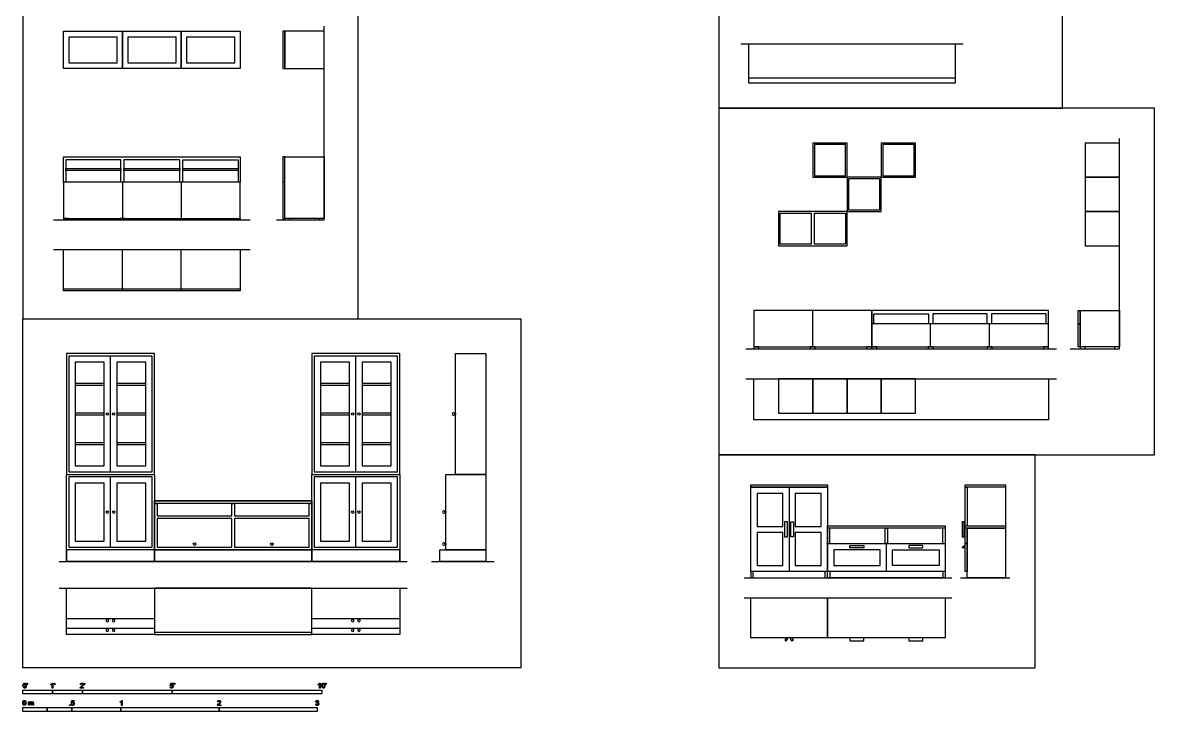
# Model space of a CAD drawing. Header units: millimetres. Extents: x 0 to 24.6, y -0.3 to 17.3.
# Drawn here: x 0.01 to 11.54, y -0.33 to 6.69 of the extents above; entities that cross this region are included whole.
import ezdxf

# ---------------------------------------------------------------- set-up
doc = ezdxf.new("R2010")
doc.units = ezdxf.units.MM
for name, color, linetype, true_color in [('AG-DETAILS', 7, 'Continuous', 0x66ffff), ('AG-DIAGRAM', 7, 'Continuous', 0xfecc66), ('AG-FURNITURE', 7, 'Continuous', 0x66ccff), ('N-SYMB', 7, 'Continuous', 0x800040), ('X-VPRT', 6, 'Continuous', 0xff00ff)]:
    doc.layers.add(name, color=color, linetype=linetype, true_color=true_color)

msp = doc.modelspace()

# ---------------------------------------------------------------- linework, layer by layer
at = {"layer": 'AG-DETAILS'}
for points in [[(11.185, 5.112), (10.836, 5.112), (10.836, 4.763), (11.185, 4.763)], [(11.185, 4.763), (10.836, 4.763), (10.836, 4.413), (11.185, 4.413)], [(0.547, 1.403), (0.843, 1.403), (0.843, 1.994), (0.547, 1.994)], [(0.97, 1.403), (1.267, 1.403), (1.267, 1.994), (0.97, 1.994)], [(3.045, 1.403), (3.342, 1.403), (3.342, 1.994), (3.045, 1.994)], [(3.469, 1.403), (3.766, 1.403), (3.766, 1.994), (3.469, 1.994)], [(9.613, 1.978), (10.023, 1.978), (10.023, 1.953), (9.613, 1.953)], [(9.584, 1.446), (9.613, 1.446), (9.613, 1.599), (9.584, 1.599)]]:
    msp.add_lwpolyline(points, close=True, dxfattribs=at)
for points in [[(0.547, 3.013), (0.843, 3.013)], [(0.97, 3.013), (1.267, 3.013)], [(3.045, 3.013), (3.342, 3.013)], [(3.469, 3.013), (3.766, 3.013)], [(0.843, 2.988), (0.547, 2.988)], [(1.267, 2.988), (0.97, 2.988)], [(3.342, 2.988), (3.045, 2.988)], [(3.766, 2.988), (3.469, 2.988)], [(0.547, 2.711), (0.843, 2.711)], [(0.843, 2.686), (0.547, 2.686)], [(0.97, 2.711), (1.267, 2.711)], [(1.267, 2.686), (0.97, 2.686)], [(3.045, 2.711), (3.342, 2.711)], [(3.342, 2.686), (3.045, 2.686)], [(3.469, 2.711), (3.766, 2.711)], [(3.766, 2.686), (3.469, 2.686)], [(0.547, 2.41), (0.843, 2.41)], [(0.843, 2.384), (0.547, 2.384)], [(0.97, 2.41), (1.267, 2.41)], [(1.267, 2.384), (0.97, 2.384)], [(3.045, 2.41), (3.342, 2.41)], [(3.342, 2.384), (3.045, 2.384)], [(3.469, 2.41), (3.766, 2.41)], [(3.766, 2.384), (3.469, 2.384)], [(9.633, 1.534), (9.633, 1.378), (9.613, 1.378), (9.613, 1.953), (9.633, 1.953), (9.633, 1.559)], [(10.023, 1.953), (10.023, 1.559)], [(9.599, 1.599), (9.599, 1.446)]]:
    msp.add_lwpolyline(points, dxfattribs=at)
at = {"layer": 'AG-DIAGRAM'}
for points in [[(2.597, 4.68), (3.082, 4.68), (3.082, 6.653)], [(7.329, 6.471), (9.593, 6.471)], [(10.683, 3.363), (11.185, 3.363), (11.185, 5.506)], [(0.325, 4.68), (2.33, 4.68)], [(0.325, 4.375), (2.33, 4.375)], [(7.378, 3.363), (10.543, 3.363)], [(7.378, 3.058), (10.543, 3.058)], [(0.384, 1.194), (3.928, 1.194)], [(4.178, 1.194), (4.815, 1.194)], [(0.384, 0.923), (3.928, 0.923)], [(7.361, 1.029), (9.476, 1.029)], [(9.567, 1.029), (10.07, 1.029)], [(7.361, 0.826), (9.476, 0.826)]]:
    msp.add_lwpolyline(points, dxfattribs=at)
at = {"layer": 'AG-FURNITURE'}
for p, q in [((1.028, 5.061), (1.028, 4.693)), ((1.628, 5.061), (1.628, 4.693)), ((9.261, 3.385), (9.261, 3.617)), ((9.861, 3.385), (9.861, 3.617)), ((4.42, 2.705), (4.42, 2.692)), ((7.82, 1.953), (7.82, 1.092)), ((4.322, 1.705), (4.322, 1.692)), ((4.322, 1.38), (4.322, 1.367)), ((0.869, 0.612), (0.882, 0.612)), ((0.932, 0.612), (0.945, 0.612)), ((3.368, 0.612), (3.38, 0.612)), ((3.431, 0.612), (3.444, 0.612)), ((0.869, 0.513), (0.882, 0.513)), ((0.932, 0.513), (0.945, 0.513)), ((3.368, 0.513), (3.38, 0.513)), ((3.431, 0.513), (3.444, 0.513))]:
    msp.add_line(p, q, dxfattribs=at)
for points in [[(0.428, 6.601), (1.028, 6.601), (1.028, 6.22), (0.428, 6.22)], [(1.028, 6.601), (1.628, 6.601), (1.628, 6.22), (1.028, 6.22)], [(1.628, 6.601), (2.228, 6.601), (2.228, 6.22), (1.628, 6.22)], [(2.682, 6.601), (2.663, 6.601), (2.663, 6.22), (2.682, 6.22)], [(2.682, 6.601), (2.682, 6.22), (3.082, 6.22), (3.082, 6.601)], [(0.485, 6.544), (0.97, 6.544), (0.97, 6.277), (0.485, 6.277)], [(1.085, 6.544), (1.571, 6.544), (1.571, 6.277), (1.085, 6.277)], [(1.685, 6.544), (2.171, 6.544), (2.171, 6.277), (1.685, 6.277)], [(7.41, 6.471), (9.512, 6.471), (9.512, 6.122), (7.41, 6.122)], [(7.41, 6.471), (9.512, 6.471), (9.512, 6.071), (7.41, 6.071)], [(8.41, 5.461), (8.061, 5.461), (8.061, 5.112), (8.41, 5.112)], [(8.394, 5.445), (8.077, 5.445), (8.077, 5.128), (8.394, 5.128)], [(9.109, 5.461), (8.759, 5.461), (8.759, 5.112), (9.109, 5.112)], [(9.093, 5.445), (8.775, 5.445), (8.775, 5.128), (9.093, 5.128)], [(11.185, 5.461), (10.836, 5.461), (10.836, 5.112), (11.185, 5.112)], [(2.682, 5.321), (2.663, 5.321), (2.663, 5.061), (2.682, 5.061)], [(2.682, 4.693), (2.682, 5.321), (3.082, 5.321), (3.082, 4.693)], [(0.45, 5.182), (0.45, 5.201), (1.012, 5.201), (1.012, 5.182)], [(1.043, 5.182), (1.043, 5.201), (1.612, 5.201), (1.612, 5.182)], [(1.644, 5.182), (1.644, 5.201), (2.206, 5.201), (2.206, 5.182)], [(8.759, 5.112), (8.41, 5.112), (8.41, 4.763), (8.759, 4.763)], [(8.744, 5.096), (8.426, 5.096), (8.426, 4.779), (8.744, 4.779)], [(2.228, 5.061), (0.428, 5.061), (0.428, 4.693), (2.194, 4.693), (2.228, 4.693)], [(2.682, 5.061), (2.663, 5.061), (2.663, 4.693), (2.682, 4.693)], [(8.061, 4.763), (7.712, 4.763), (7.712, 4.413), (8.061, 4.413), (8.41, 4.413), (8.41, 4.763)], [(8.045, 4.747), (8.045, 4.429), (7.728, 4.429), (7.728, 4.747)], [(8.394, 4.747), (8.394, 4.429), (8.077, 4.429), (8.077, 4.747)], [(0.478, 4.693), (0.428, 4.693), (0.428, 4.68), (0.478, 4.68)], [(1.053, 4.693), (1.002, 4.693), (1.002, 4.68), (1.053, 4.68)], [(1.602, 4.693), (1.653, 4.693), (1.653, 4.68), (1.602, 4.68)], [(2.177, 4.693), (2.228, 4.693), (2.228, 4.68), (2.177, 4.68)], [(2.733, 4.693), (2.682, 4.693), (2.682, 4.68), (2.733, 4.68)], [(3.082, 4.693), (3.031, 4.693), (3.031, 4.68), (3.082, 4.68)], [(0.428, 3.956), (0.428, 3.975), (0.428, 4.375), (2.228, 4.375), (2.228, 3.956)], [(1.028, 3.975), (1.028, 3.956), (0.428, 3.956), (0.428, 3.975)], [(1.628, 3.975), (1.628, 3.956), (1.028, 3.956), (1.028, 3.975)], [(2.228, 3.975), (2.228, 3.956), (1.628, 3.956), (1.628, 3.975)], [(8.639, 3.753), (7.461, 3.753), (7.461, 3.721), (7.461, 3.417), (7.461, 3.385), (8.639, 3.385), (8.661, 3.385), (8.661, 3.753)], [(10.461, 3.753), (8.661, 3.753), (8.661, 3.385), (10.439, 3.385), (10.461, 3.385)], [(10.785, 3.617), (10.766, 3.617), (10.766, 3.753), (10.785, 3.753)], [(10.785, 3.385), (10.785, 3.753), (11.185, 3.753), (11.185, 3.385)], [(10.785, 3.385), (10.766, 3.385), (10.766, 3.617), (10.785, 3.617)], [(7.512, 3.385), (7.461, 3.385), (7.461, 3.363), (7.512, 3.363)], [(8.086, 3.385), (8.035, 3.385), (8.035, 3.363), (8.086, 3.363)], [(8.661, 3.385), (8.61, 3.385), (8.61, 3.363), (8.661, 3.363)], [(8.712, 3.385), (8.661, 3.385), (8.661, 3.363), (8.712, 3.363)], [(9.286, 3.385), (9.236, 3.385), (9.236, 3.363), (9.286, 3.363)], [(9.887, 3.385), (9.836, 3.385), (9.836, 3.363), (9.887, 3.363)], [(10.461, 3.385), (10.41, 3.385), (10.41, 3.363), (10.461, 3.363)], [(10.836, 3.385), (10.785, 3.385), (10.785, 3.363), (10.836, 3.363)], [(11.185, 3.385), (11.134, 3.385), (11.134, 3.363), (11.185, 3.363)], [(0.458, 3.315), (0.458, 2.083), (1.356, 2.083), (1.356, 3.315)], [(0.483, 3.289), (0.483, 2.108), (1.331, 2.108), (1.331, 3.289)], [(2.956, 3.315), (2.956, 2.083), (3.855, 2.083), (3.855, 3.315)], [(2.982, 3.289), (2.982, 2.108), (3.83, 2.108), (3.83, 3.289)], [(4.42, 2.083), (4.42, 3.315), (4.731, 3.315), (4.731, 2.083)], [(0.547, 2.172), (0.843, 2.172), (0.843, 3.226), (0.547, 3.226)], [(0.97, 2.172), (1.267, 2.172), (1.267, 3.226), (0.97, 3.226)], [(3.045, 2.172), (3.342, 2.172), (3.342, 3.226), (3.045, 3.226)], [(3.469, 2.172), (3.766, 2.172), (3.766, 3.226), (3.469, 3.226)], [(7.461, 3.058), (10.461, 3.058), (10.461, 2.639), (7.461, 2.639)], [(8.061, 3.058), (7.712, 3.058), (7.712, 2.709), (8.061, 2.709)], [(8.41, 3.058), (8.061, 3.058), (8.061, 2.709), (8.41, 2.709)], [(8.759, 3.058), (8.41, 3.058), (8.41, 2.709), (8.759, 2.709)], [(9.109, 3.058), (8.759, 3.058), (8.759, 2.709), (9.109, 2.709)], [(0.458, 2.083), (1.356, 2.083), (1.356, 1.194), (0.458, 1.194)], [(2.956, 2.083), (3.855, 2.083), (3.855, 1.194), (2.956, 1.194)], [(4.322, 1.314), (4.322, 2.083), (4.731, 2.083), (4.731, 1.314)], [(0.483, 1.34), (1.331, 1.34), (1.331, 2.057), (0.483, 2.057)], [(2.982, 1.34), (3.83, 1.34), (3.83, 2.057), (2.982, 2.057)], [(7.429, 1.978), (8.21, 1.978), (8.21, 1.953), (7.429, 1.953)], [(7.429, 1.092), (7.429, 1.953), (8.21, 1.953), (8.21, 1.092)], [(7.493, 1.554), (7.756, 1.554), (7.756, 1.889), (7.493, 1.889)], [(7.883, 1.554), (8.147, 1.554), (8.147, 1.889), (7.883, 1.889)], [(1.356, 1.194), (2.956, 1.194), (2.956, 1.813), (1.356, 1.813)], [(1.356, 1.813), (2.956, 1.813), (2.956, 1.787), (1.356, 1.787)], [(2.931, 1.787), (2.956, 1.787), (2.956, 1.314), (2.931, 1.314), (1.382, 1.314), (1.356, 1.314), (1.356, 1.787), (1.382, 1.787), (1.382, 1.66), (2.144, 1.66), (2.144, 1.787), (2.169, 1.787), (2.169, 1.66), (2.931, 1.66)], [(2.144, 1.635), (1.382, 1.635), (1.382, 1.34), (2.144, 1.34)], [(2.931, 1.34), (2.931, 1.635), (2.169, 1.635), (2.169, 1.34)], [(7.774, 1.446), (7.804, 1.446), (7.804, 1.599), (7.774, 1.599)], [(7.865, 1.446), (7.836, 1.446), (7.836, 1.599), (7.865, 1.599)], [(8.21, 1.559), (9.41, 1.559), (9.41, 1.029), (8.21, 1.029)], [(8.21, 1.559), (9.41, 1.559), (9.41, 1.534), (8.21, 1.534)], [(8.797, 1.534), (8.823, 1.534), (8.823, 1.378), (8.797, 1.378)], [(9.613, 1.559), (10.023, 1.559), (10.023, 1.534), (9.613, 1.534)], [(10.023, 1.029), (9.633, 1.029), (9.633, 1.534), (10.023, 1.534)], [(7.493, 1.156), (7.756, 1.156), (7.756, 1.491), (7.493, 1.491)], [(7.883, 1.156), (8.147, 1.156), (8.147, 1.491), (7.883, 1.491)], [(1.356, 1.194), (1.356, 1.314), (0.458, 1.314), (0.458, 1.194)], [(1.356, 1.194), (1.356, 1.314), (2.956, 1.314), (2.956, 1.194)], [(3.855, 1.194), (3.855, 1.314), (2.956, 1.314), (2.956, 1.194)], [(4.261, 1.194), (4.261, 1.314), (4.731, 1.314), (4.731, 1.194)], [(8.21, 1.092), (8.21, 1.378), (9.41, 1.378), (9.41, 1.092)], [(8.274, 1.156), (8.747, 1.156), (8.747, 1.315), (8.274, 1.315)], [(8.581, 1.335), (8.439, 1.335), (8.439, 1.357), (8.581, 1.357)], [(9.347, 1.156), (8.874, 1.156), (8.874, 1.315), (9.347, 1.315)], [(9.039, 1.335), (9.181, 1.335), (9.181, 1.357), (9.039, 1.357)], [(9.613, 1.092), (9.613, 1.378), (9.633, 1.378), (9.633, 1.092)], [(7.429, 1.092), (7.429, 1.029), (7.454, 1.029), (7.454, 1.092)], [(8.185, 1.092), (8.185, 1.029), (8.21, 1.029), (8.21, 1.092)], [(0.458, 0.513), (0.458, 0.923), (1.356, 0.923), (1.356, 0.513)], [(0.458, 0.612), (0.458, 0.923), (1.356, 0.923), (1.356, 0.612)], [(0.458, 0.453), (0.458, 0.923), (1.356, 0.923), (1.356, 0.453)], [(1.356, 0.453), (2.956, 0.453), (2.956, 0.923), (1.356, 0.923)], [(2.956, 0.453), (2.956, 0.923), (3.855, 0.923), (3.855, 0.453)], [(2.956, 0.612), (2.956, 0.923), (3.855, 0.923), (3.855, 0.612)], [(2.956, 0.513), (2.956, 0.923), (3.855, 0.923), (3.855, 0.513)], [(7.429, 0.826), (8.21, 0.826), (8.21, 0.416), (7.429, 0.416)], [(8.21, 0.416), (8.21, 0.826), (9.41, 0.826), (9.41, 0.416)], [(1.356, 0.453), (2.956, 0.453), (2.956, 0.472), (1.356, 0.472)], [(8.439, 0.416), (8.439, 0.387), (8.581, 0.387), (8.581, 0.416)], [(9.039, 0.416), (9.039, 0.387), (9.181, 0.387), (9.181, 0.416)]]:
    msp.add_lwpolyline(points, close=True, dxfattribs=at)
for points in [[(0.428, 5.061), (0.428, 5.321), (2.228, 5.321), (2.228, 5.061)], [(1.012, 5.061), (1.012, 5.289), (0.45, 5.289), (0.45, 5.061)], [(1.612, 5.061), (1.612, 5.289), (1.043, 5.289), (1.043, 5.061)], [(1.644, 5.061), (1.644, 5.289), (2.206, 5.289), (2.206, 5.061)], [(1.028, 3.975), (1.028, 4.375)], [(1.628, 3.975), (1.628, 4.375)], [(8.061, 3.385), (8.061, 3.753)], [(8.683, 3.617), (8.683, 3.721), (9.239, 3.721), (9.239, 3.617)], [(9.839, 3.617), (9.839, 3.721), (9.283, 3.721), (9.283, 3.617)], [(10.439, 3.617), (10.439, 3.721), (9.883, 3.721), (9.883, 3.617)], [(10.461, 3.617), (9.861, 3.617), (9.261, 3.617), (8.661, 3.617)], [(0.907, 2.108), (0.907, 3.289)], [(3.406, 2.108), (3.406, 3.289)], [(4.412, 2.705), (4.42, 2.705)], [(4.42, 2.692), (4.412, 2.692)], [(0.907, 1.34), (0.907, 2.057)], [(3.406, 1.34), (3.406, 2.057)], [(4.313, 1.705), (4.322, 1.705)], [(4.322, 1.692), (4.313, 1.692)], [(8.236, 1.378), (8.236, 1.534)], [(9.385, 1.378), (9.385, 1.534)], [(4.313, 1.38), (4.322, 1.38)], [(4.322, 1.367), (4.313, 1.367)], [(8.81, 1.378), (8.81, 1.092)], [(9.613, 1.339), (9.603, 1.339), (9.593, 1.33), (9.584, 1.339), (9.6, 1.355), (9.613, 1.355)], [(8.236, 1.092), (8.236, 1.029)], [(9.385, 1.092), (9.385, 1.029)], [(7.454, 1.029), (8.185, 1.029)], [(0.869, 0.604), (0.869, 0.612)], [(0.882, 0.612), (0.882, 0.604)], [(0.932, 0.604), (0.932, 0.612)], [(0.945, 0.612), (0.945, 0.604)], [(3.368, 0.604), (3.368, 0.612)], [(3.38, 0.612), (3.38, 0.604)], [(3.431, 0.604), (3.431, 0.612)], [(3.444, 0.612), (3.444, 0.604)], [(0.869, 0.505), (0.869, 0.513)], [(0.882, 0.513), (0.882, 0.505)], [(0.932, 0.505), (0.932, 0.513)], [(0.945, 0.513), (0.945, 0.505)], [(3.368, 0.505), (3.368, 0.513)], [(3.38, 0.513), (3.38, 0.505)], [(3.431, 0.505), (3.431, 0.513)], [(3.444, 0.513), (3.444, 0.505)], [(7.785, 0.416), (7.785, 0.405), (7.776, 0.396), (7.788, 0.384), (7.804, 0.4), (7.804, 0.416)], [(7.854, 0.416), (7.854, 0.405), (7.863, 0.396), (7.851, 0.384), (7.836, 0.4), (7.836, 0.416)]]:
    msp.add_lwpolyline(points, dxfattribs=at)
for centre in [(0.875, 2.699), (0.939, 2.699), (3.374, 2.699), (3.437, 2.699), (0.875, 1.699), (0.939, 1.699), (3.374, 1.699), (3.437, 1.699), (1.763, 1.373), (2.55, 1.373)]:
    msp.add_circle(centre, 0.0127, dxfattribs=at)
for centre, start, end in [((4.401, 2.699), 30.1205, 329.8795), ((4.302, 1.699), 30.1205, 329.8795), ((4.302, 1.373), 30.1205, 329.8795), ((0.875, 0.593), 120.1205, 59.8795), ((0.939, 0.593), 120.1205, 59.8795), ((3.374, 0.593), 120.1205, 59.8795), ((3.437, 0.593), 120.1205, 59.8795), ((0.875, 0.494), 120.1205, 59.8795), ((0.939, 0.494), 120.1205, 59.8795), ((3.374, 0.494), 120.1205, 59.8795), ((3.437, 0.494), 120.1205, 59.8795)]:
    msp.add_arc(centre, 0.0127, start, end, dxfattribs=at)
at = {"layer": 'N-SYMB'}
for points in [[(0.057, -0.06), (0.055, -0.058)], [(0.056, -0.051), (0.056, -0.043), (0.062, -0.043), (0.062, -0.049)], [(0.059, -0.051), (0.056, -0.051)], [(0.299, -0.062), (0.299, -0.056)], [(0.318, -0.094), (0.312, -0.094), (0.312, -0.055)], [(0.314, -0.044), (0.318, -0.044), (0.318, -0.094)], [(0.336, -0.06), (0.334, -0.058)], [(0.335, -0.051), (0.335, -0.043), (0.341, -0.043), (0.341, -0.049)], [(0.338, -0.051), (0.335, -0.051)], [(0.606, -0.059), (0.599, -0.058)], [(0.631, -0.088), (0.631, -0.094), (0.599, -0.094)], [(0.607, -0.088), (0.631, -0.088)], [(0.64, -0.06), (0.639, -0.058)], [(0.64, -0.051), (0.64, -0.043), (0.646, -0.043), (0.646, -0.049)], [(0.643, -0.051), (0.64, -0.051)], [(1.514, -0.081), (1.52, -0.08)], [(1.52, -0.071), (1.515, -0.07), (1.52, -0.045), (1.545, -0.045), (1.545, -0.051), (1.524, -0.051), (1.522, -0.064)], [(1.555, -0.06), (1.553, -0.058)], [(1.554, -0.051), (1.554, -0.043), (1.561, -0.043), (1.561, -0.049)], [(1.557, -0.051), (1.554, -0.051)], [(3.023, -0.062), (3.023, -0.056)], [(3.041, -0.094), (3.035, -0.094), (3.035, -0.055)], [(3.037, -0.044), (3.041, -0.044), (3.041, -0.094)], [(3.097, -0.051), (3.097, -0.043), (3.104, -0.043), (3.104, -0.049)], [(3.101, -0.051), (3.097, -0.051)], [(3.098, -0.06), (3.097, -0.058)], [(0.513, -0.248), (0.507, -0.247), (0.512, -0.222), (0.537, -0.222), (0.537, -0.228), (0.517, -0.228), (0.514, -0.241)], [(1.021, -0.221), (1.025, -0.221), (1.025, -0.271)], [(0.072, -0.27), (0.072, -0.234), (0.077, -0.234), (0.077, -0.239)], [(0.078, -0.251), (0.078, -0.27), (0.072, -0.27)], [(0.1, -0.249), (0.1, -0.27), (0.093, -0.27), (0.093, -0.246)], [(0.121, -0.245), (0.121, -0.27), (0.115, -0.27), (0.115, -0.247)], [(0.506, -0.258), (0.512, -0.257)], [(1.006, -0.239), (1.006, -0.233)], [(1.025, -0.271), (1.018, -0.271), (1.018, -0.232)], [(2.029, -0.265), (2.029, -0.271), (1.996, -0.271)], [(2.003, -0.236), (1.997, -0.235)], [(2.005, -0.265), (2.029, -0.265)], [(2.996, -0.258), (3.003, -0.257)], [(3.003, -0.235), (2.997, -0.234)], [(3.009, -0.247), (3.009, -0.242)]]:
    msp.add_lwpolyline(points, dxfattribs=at)
for points in [[(0.012, -0.155), (0.012, -0.117), (0.316, -0.117), (0.316, -0.155)], [(0.316, -0.155), (0.316, -0.117), (0.621, -0.117), (0.621, -0.155)], [(0.621, -0.155), (0.621, -0.117), (1.536, -0.117), (1.536, -0.155)], [(1.536, -0.155), (1.536, -0.117), (3.06, -0.117), (3.06, -0.155)], [(0.012, -0.332), (0.012, -0.294), (0.262, -0.294), (0.262, -0.332)], [(0.262, -0.332), (0.262, -0.294), (0.512, -0.294), (0.512, -0.332)], [(0.49, -0.271), (0.49, -0.264), (0.497, -0.264), (0.497, -0.271)], [(0.512, -0.332), (0.512, -0.294), (1.012, -0.294), (1.012, -0.332)], [(1.012, -0.332), (1.012, -0.294), (2.012, -0.294), (2.012, -0.332)], [(2.012, -0.332), (2.012, -0.294), (3.012, -0.294), (3.012, -0.332)]]:
    msp.add_lwpolyline(points, close=True, dxfattribs=at)
for points in [[(0.015, -0.069), (0.015, -0.064), (0.016, -0.059), (0.017, -0.055)], [(0.021, -0.09), (0.017, -0.086), (0.015, -0.079), (0.015, -0.069)], [(0.017, -0.055), (0.018, -0.052), (0.02, -0.049), (0.023, -0.047)], [(0.032, -0.095), (0.027, -0.095), (0.023, -0.093), (0.021, -0.09)], [(0.025, -0.052), (0.023, -0.055), (0.022, -0.061), (0.022, -0.069)], [(0.022, -0.069), (0.022, -0.078), (0.023, -0.083), (0.025, -0.086)], [(0.023, -0.047), (0.025, -0.045), (0.028, -0.044), (0.032, -0.044)], [(0.032, -0.049), (0.029, -0.049), (0.027, -0.05), (0.025, -0.052)], [(0.025, -0.086), (0.027, -0.089), (0.029, -0.09), (0.032, -0.09)], [(0.032, -0.044), (0.034, -0.044), (0.037, -0.044), (0.039, -0.045)], [(0.039, -0.053), (0.037, -0.05), (0.035, -0.049), (0.032, -0.049)], [(0.032, -0.09), (0.035, -0.09), (0.037, -0.089), (0.039, -0.086)], [(0.041, -0.092), (0.039, -0.094), (0.036, -0.095), (0.032, -0.095)], [(0.039, -0.045), (0.041, -0.046), (0.042, -0.048), (0.044, -0.05)], [(0.042, -0.069), (0.042, -0.061), (0.041, -0.056), (0.039, -0.053)], [(0.039, -0.086), (0.041, -0.083), (0.042, -0.078), (0.042, -0.069)], [(0.046, -0.084), (0.045, -0.087), (0.043, -0.09), (0.041, -0.092)], [(0.044, -0.05), (0.045, -0.052), (0.046, -0.055), (0.047, -0.058)], [(0.048, -0.069), (0.048, -0.075), (0.048, -0.08), (0.046, -0.084)], [(0.047, -0.058), (0.048, -0.061), (0.048, -0.064), (0.048, -0.069)], [(0.055, -0.058), (0.056, -0.057), (0.057, -0.056), (0.058, -0.055)], [(0.061, -0.056), (0.06, -0.058), (0.059, -0.059), (0.057, -0.06)], [(0.058, -0.055), (0.058, -0.054), (0.059, -0.052), (0.059, -0.051)], [(0.062, -0.049), (0.062, -0.052), (0.062, -0.055), (0.061, -0.056)], [(0.299, -0.056), (0.302, -0.055), (0.306, -0.053), (0.308, -0.051)], [(0.306, -0.059), (0.303, -0.061), (0.301, -0.062), (0.299, -0.062)], [(0.312, -0.055), (0.31, -0.056), (0.308, -0.058), (0.306, -0.059)], [(0.308, -0.051), (0.311, -0.048), (0.312, -0.046), (0.314, -0.044)], [(0.334, -0.058), (0.335, -0.057), (0.336, -0.056), (0.337, -0.055)], [(0.34, -0.056), (0.339, -0.058), (0.338, -0.059), (0.336, -0.06)], [(0.337, -0.055), (0.337, -0.054), (0.338, -0.052), (0.338, -0.051)], [(0.341, -0.049), (0.341, -0.052), (0.341, -0.055), (0.34, -0.056)], [(0.599, -0.094), (0.598, -0.093), (0.599, -0.091), (0.599, -0.09)], [(0.599, -0.058), (0.6, -0.054), (0.602, -0.05), (0.605, -0.048)], [(0.599, -0.09), (0.6, -0.088), (0.601, -0.085), (0.603, -0.083)], [(0.603, -0.083), (0.605, -0.081), (0.608, -0.079), (0.611, -0.076)], [(0.605, -0.048), (0.607, -0.045), (0.611, -0.044), (0.616, -0.044)], [(0.609, -0.052), (0.607, -0.053), (0.606, -0.056), (0.606, -0.059)], [(0.61, -0.085), (0.609, -0.086), (0.608, -0.087), (0.607, -0.088)], [(0.616, -0.049), (0.613, -0.049), (0.61, -0.05), (0.609, -0.052)], [(0.617, -0.079), (0.613, -0.082), (0.611, -0.084), (0.61, -0.085)], [(0.611, -0.076), (0.617, -0.071), (0.62, -0.067), (0.622, -0.065)], [(0.616, -0.044), (0.621, -0.044), (0.624, -0.045), (0.627, -0.048)], [(0.623, -0.052), (0.621, -0.05), (0.618, -0.049), (0.616, -0.049)], [(0.626, -0.07), (0.624, -0.072), (0.621, -0.075), (0.617, -0.079)], [(0.622, -0.065), (0.624, -0.062), (0.625, -0.06), (0.625, -0.058)], [(0.625, -0.058), (0.625, -0.055), (0.624, -0.053), (0.623, -0.052)], [(0.63, -0.064), (0.629, -0.066), (0.628, -0.067), (0.626, -0.07)], [(0.627, -0.048), (0.63, -0.051), (0.631, -0.054), (0.631, -0.058)], [(0.631, -0.058), (0.631, -0.06), (0.631, -0.062), (0.63, -0.064)], [(0.639, -0.058), (0.64, -0.057), (0.641, -0.056), (0.642, -0.055)], [(0.645, -0.056), (0.644, -0.058), (0.643, -0.059), (0.64, -0.06)], [(0.642, -0.055), (0.642, -0.054), (0.643, -0.052), (0.643, -0.051)], [(0.646, -0.049), (0.646, -0.052), (0.646, -0.055), (0.645, -0.056)], [(1.519, -0.091), (1.516, -0.089), (1.514, -0.085), (1.514, -0.081)], [(1.53, -0.095), (1.525, -0.095), (1.521, -0.094), (1.519, -0.091)], [(1.524, -0.068), (1.523, -0.069), (1.521, -0.07), (1.52, -0.071)], [(1.52, -0.08), (1.52, -0.084), (1.522, -0.086), (1.524, -0.088)], [(1.522, -0.064), (1.525, -0.062), (1.528, -0.061), (1.531, -0.061)], [(1.53, -0.066), (1.528, -0.066), (1.526, -0.067), (1.524, -0.068)], [(1.524, -0.088), (1.525, -0.089), (1.527, -0.09), (1.53, -0.09)], [(1.537, -0.069), (1.535, -0.067), (1.533, -0.066), (1.53, -0.066)], [(1.53, -0.09), (1.533, -0.09), (1.535, -0.089), (1.537, -0.086)], [(1.543, -0.089), (1.54, -0.093), (1.535, -0.095), (1.53, -0.095)], [(1.531, -0.061), (1.536, -0.061), (1.539, -0.062), (1.542, -0.065)], [(1.54, -0.078), (1.54, -0.074), (1.539, -0.071), (1.537, -0.069)], [(1.537, -0.086), (1.539, -0.084), (1.54, -0.081), (1.54, -0.078)], [(1.542, -0.065), (1.545, -0.068), (1.547, -0.072), (1.547, -0.077)], [(1.547, -0.077), (1.547, -0.082), (1.545, -0.086), (1.543, -0.089)], [(1.553, -0.058), (1.555, -0.057), (1.555, -0.056), (1.556, -0.055)], [(1.559, -0.056), (1.558, -0.058), (1.557, -0.059), (1.555, -0.06)], [(1.556, -0.055), (1.557, -0.054), (1.557, -0.052), (1.557, -0.051)], [(1.561, -0.049), (1.561, -0.052), (1.56, -0.055), (1.559, -0.056)], [(3.023, -0.056), (3.026, -0.055), (3.029, -0.053), (3.032, -0.051)], [(3.029, -0.059), (3.027, -0.061), (3.025, -0.062), (3.023, -0.062)], [(3.035, -0.055), (3.034, -0.056), (3.032, -0.058), (3.029, -0.059)], [(3.032, -0.051), (3.034, -0.048), (3.036, -0.046), (3.037, -0.044)], [(3.057, -0.069), (3.057, -0.064), (3.057, -0.059), (3.059, -0.055)], [(3.062, -0.09), (3.059, -0.086), (3.057, -0.079), (3.057, -0.069)], [(3.059, -0.055), (3.06, -0.052), (3.062, -0.049), (3.064, -0.047)], [(3.073, -0.095), (3.069, -0.095), (3.065, -0.093), (3.062, -0.09)], [(3.066, -0.052), (3.064, -0.055), (3.063, -0.061), (3.063, -0.069)], [(3.063, -0.069), (3.063, -0.078), (3.064, -0.083), (3.066, -0.086)], [(3.064, -0.047), (3.066, -0.045), (3.07, -0.044), (3.073, -0.044)], [(3.073, -0.049), (3.07, -0.049), (3.068, -0.05), (3.066, -0.052)], [(3.066, -0.086), (3.068, -0.089), (3.07, -0.09), (3.073, -0.09)], [(3.073, -0.044), (3.076, -0.044), (3.078, -0.044), (3.08, -0.045)], [(3.08, -0.053), (3.079, -0.05), (3.076, -0.049), (3.073, -0.049)], [(3.073, -0.09), (3.076, -0.09), (3.079, -0.089), (3.08, -0.086)], [(3.082, -0.092), (3.08, -0.094), (3.077, -0.095), (3.073, -0.095)], [(3.08, -0.045), (3.082, -0.046), (3.084, -0.048), (3.085, -0.05)], [(3.083, -0.069), (3.083, -0.061), (3.082, -0.056), (3.08, -0.053)], [(3.08, -0.086), (3.082, -0.083), (3.083, -0.078), (3.083, -0.069)], [(3.088, -0.084), (3.087, -0.087), (3.085, -0.09), (3.082, -0.092)], [(3.085, -0.05), (3.087, -0.052), (3.088, -0.055), (3.088, -0.058)], [(3.088, -0.058), (3.089, -0.061), (3.09, -0.064), (3.09, -0.069)], [(3.09, -0.069), (3.09, -0.075), (3.089, -0.08), (3.088, -0.084)], [(3.097, -0.058), (3.098, -0.057), (3.099, -0.056), (3.099, -0.055)], [(3.103, -0.056), (3.102, -0.058), (3.1, -0.059), (3.098, -0.06)], [(3.099, -0.055), (3.1, -0.054), (3.101, -0.052), (3.101, -0.051)], [(3.104, -0.049), (3.104, -0.052), (3.104, -0.055), (3.103, -0.056)], [(0.013, -0.231), (0.015, -0.227), (0.016, -0.225), (0.019, -0.223)], [(0.021, -0.228), (0.019, -0.231), (0.018, -0.237), (0.018, -0.245)], [(0.019, -0.223), (0.021, -0.221), (0.024, -0.22), (0.028, -0.22)], [(0.028, -0.225), (0.025, -0.225), (0.023, -0.226), (0.021, -0.228)], [(0.028, -0.22), (0.031, -0.22), (0.033, -0.22), (0.035, -0.221)], [(0.035, -0.229), (0.033, -0.226), (0.031, -0.225), (0.028, -0.225)], [(0.035, -0.221), (0.037, -0.222), (0.039, -0.224), (0.04, -0.226)], [(0.038, -0.245), (0.038, -0.237), (0.037, -0.232), (0.035, -0.229)], [(0.04, -0.226), (0.041, -0.228), (0.042, -0.23), (0.043, -0.233)], [(1.006, -0.233), (1.009, -0.232), (1.012, -0.23), (1.015, -0.228)], [(1.015, -0.228), (1.018, -0.225), (1.019, -0.223), (1.021, -0.221)], [(1.997, -0.235), (1.998, -0.231), (1.999, -0.227), (2.002, -0.225)], [(2.002, -0.225), (2.005, -0.222), (2.009, -0.221), (2.013, -0.221)], [(2.006, -0.228), (2.004, -0.23), (2.003, -0.233), (2.003, -0.236)], [(2.013, -0.226), (2.01, -0.226), (2.008, -0.227), (2.006, -0.228)], [(2.013, -0.221), (2.018, -0.221), (2.022, -0.222), (2.025, -0.225)], [(2.02, -0.228), (2.018, -0.227), (2.016, -0.226), (2.013, -0.226)], [(2.023, -0.234), (2.023, -0.232), (2.022, -0.23), (2.02, -0.228)], [(2.025, -0.225), (2.028, -0.228), (2.029, -0.231), (2.029, -0.235)], [(2.997, -0.234), (2.998, -0.23), (3, -0.226), (3.002, -0.224)], [(3.002, -0.224), (3.005, -0.222), (3.008, -0.221), (3.012, -0.221)], [(3.006, -0.228), (3.005, -0.23), (3.004, -0.232), (3.003, -0.235)], [(3.012, -0.226), (3.01, -0.226), (3.008, -0.227), (3.006, -0.228)], [(3.012, -0.221), (3.015, -0.221), (3.018, -0.221), (3.02, -0.222)], [(3.018, -0.228), (3.017, -0.227), (3.015, -0.226), (3.012, -0.226)], [(3.021, -0.234), (3.021, -0.231), (3.02, -0.23), (3.018, -0.228)], [(3.02, -0.222), (3.022, -0.224), (3.024, -0.225), (3.025, -0.227)], [(3.025, -0.227), (3.026, -0.229), (3.027, -0.231), (3.027, -0.234)], [(0.012, -0.245), (0.012, -0.239), (0.012, -0.235), (0.013, -0.231)], [(0.017, -0.266), (0.013, -0.261), (0.012, -0.255), (0.012, -0.245)], [(0.028, -0.27), (0.023, -0.27), (0.019, -0.269), (0.017, -0.266)], [(0.018, -0.245), (0.018, -0.254), (0.019, -0.259), (0.021, -0.262)], [(0.021, -0.262), (0.023, -0.264), (0.025, -0.266), (0.028, -0.266)], [(0.028, -0.266), (0.031, -0.266), (0.033, -0.264), (0.035, -0.262)], [(0.037, -0.268), (0.035, -0.27), (0.032, -0.27), (0.028, -0.27)], [(0.035, -0.262), (0.037, -0.259), (0.038, -0.254), (0.038, -0.245)], [(0.043, -0.26), (0.041, -0.263), (0.04, -0.266), (0.037, -0.268)], [(0.043, -0.233), (0.044, -0.236), (0.044, -0.24), (0.044, -0.245)], [(0.044, -0.245), (0.044, -0.251), (0.044, -0.256), (0.043, -0.26)], [(0.077, -0.239), (0.078, -0.237), (0.08, -0.235), (0.082, -0.235)], [(0.079, -0.244), (0.078, -0.245), (0.078, -0.248), (0.078, -0.251)], [(0.082, -0.24), (0.081, -0.241), (0.08, -0.242), (0.079, -0.244)], [(0.082, -0.235), (0.084, -0.233), (0.086, -0.233), (0.088, -0.233)], [(0.087, -0.238), (0.085, -0.238), (0.084, -0.238), (0.082, -0.24)], [(0.092, -0.24), (0.091, -0.239), (0.089, -0.238), (0.087, -0.238)], [(0.088, -0.233), (0.091, -0.233), (0.093, -0.233), (0.095, -0.235)], [(0.093, -0.246), (0.093, -0.244), (0.093, -0.242), (0.092, -0.24)], [(0.095, -0.235), (0.096, -0.236), (0.098, -0.237), (0.098, -0.239)], [(0.098, -0.239), (0.101, -0.235), (0.105, -0.233), (0.11, -0.233)], [(0.102, -0.241), (0.1, -0.242), (0.1, -0.245), (0.1, -0.249)], [(0.108, -0.238), (0.106, -0.238), (0.104, -0.239), (0.102, -0.241)], [(0.112, -0.239), (0.111, -0.238), (0.11, -0.238), (0.108, -0.238)], [(0.11, -0.233), (0.113, -0.233), (0.116, -0.234), (0.118, -0.236)], [(0.114, -0.242), (0.114, -0.241), (0.113, -0.24), (0.112, -0.239)], [(0.115, -0.247), (0.115, -0.245), (0.115, -0.243), (0.114, -0.242)], [(0.118, -0.236), (0.12, -0.238), (0.121, -0.241), (0.121, -0.245)], [(0.511, -0.268), (0.508, -0.265), (0.506, -0.262), (0.506, -0.258)], [(0.522, -0.272), (0.518, -0.272), (0.514, -0.271), (0.511, -0.268)], [(0.512, -0.257), (0.513, -0.261), (0.514, -0.263), (0.516, -0.265)], [(0.517, -0.245), (0.515, -0.246), (0.514, -0.247), (0.513, -0.248)], [(0.514, -0.241), (0.517, -0.239), (0.52, -0.238), (0.524, -0.238)], [(0.516, -0.265), (0.518, -0.266), (0.52, -0.267), (0.522, -0.267)], [(0.522, -0.243), (0.52, -0.243), (0.518, -0.244), (0.517, -0.245)], [(0.53, -0.246), (0.528, -0.244), (0.525, -0.243), (0.522, -0.243)], [(0.522, -0.267), (0.525, -0.267), (0.528, -0.266), (0.53, -0.263)], [(0.535, -0.266), (0.532, -0.27), (0.528, -0.272), (0.522, -0.272)], [(0.524, -0.238), (0.528, -0.238), (0.532, -0.239), (0.535, -0.242)], [(0.533, -0.255), (0.533, -0.251), (0.532, -0.248), (0.53, -0.246)], [(0.53, -0.263), (0.532, -0.261), (0.533, -0.258), (0.533, -0.255)], [(0.535, -0.242), (0.538, -0.245), (0.539, -0.249), (0.539, -0.254)], [(0.539, -0.254), (0.539, -0.259), (0.538, -0.262), (0.535, -0.266)], [(1.012, -0.236), (1.01, -0.237), (1.008, -0.239), (1.006, -0.239)], [(1.018, -0.232), (1.017, -0.233), (1.015, -0.235), (1.012, -0.236)], [(1.996, -0.271), (1.996, -0.27), (1.996, -0.268), (1.997, -0.267)], [(1.997, -0.267), (1.998, -0.265), (1.999, -0.262), (2.001, -0.26)], [(2.001, -0.26), (2.003, -0.258), (2.005, -0.256), (2.009, -0.253)], [(2.007, -0.262), (2.006, -0.263), (2.005, -0.264), (2.005, -0.265)], [(2.014, -0.256), (2.011, -0.259), (2.008, -0.261), (2.007, -0.262)], [(2.009, -0.253), (2.014, -0.248), (2.018, -0.244), (2.02, -0.242)], [(2.024, -0.247), (2.022, -0.249), (2.019, -0.252), (2.014, -0.256)], [(2.02, -0.242), (2.022, -0.239), (2.023, -0.237), (2.023, -0.234)], [(2.028, -0.24), (2.027, -0.243), (2.026, -0.244), (2.024, -0.247)], [(2.029, -0.235), (2.029, -0.237), (2.029, -0.239), (2.028, -0.24)], [(3.002, -0.268), (2.999, -0.265), (2.997, -0.262), (2.996, -0.258)], [(3.012, -0.272), (3.008, -0.272), (3.004, -0.271), (3.002, -0.268)], [(3.003, -0.257), (3.003, -0.26), (3.005, -0.263), (3.006, -0.265)], [(3.006, -0.265), (3.008, -0.266), (3.01, -0.267), (3.012, -0.267)], [(3.009, -0.242), (3.01, -0.242), (3.01, -0.242), (3.01, -0.242)], [(3.013, -0.247), (3.012, -0.247), (3.01, -0.247), (3.009, -0.247)], [(3.01, -0.242), (3.013, -0.242), (3.015, -0.241), (3.018, -0.24)], [(3.012, -0.267), (3.015, -0.267), (3.018, -0.266), (3.02, -0.264)], [(3.025, -0.267), (3.021, -0.27), (3.017, -0.272), (3.012, -0.272)], [(3.02, -0.25), (3.018, -0.248), (3.016, -0.247), (3.013, -0.247)], [(3.018, -0.24), (3.02, -0.239), (3.021, -0.237), (3.021, -0.234)], [(3.025, -0.24), (3.024, -0.241), (3.022, -0.243), (3.02, -0.244)], [(3.02, -0.244), (3.023, -0.245), (3.025, -0.246), (3.027, -0.248)], [(3.023, -0.256), (3.023, -0.253), (3.022, -0.251), (3.02, -0.25)], [(3.02, -0.264), (3.022, -0.262), (3.023, -0.259), (3.023, -0.256)], [(3.027, -0.234), (3.027, -0.236), (3.026, -0.238), (3.025, -0.24)], [(3.029, -0.256), (3.029, -0.261), (3.028, -0.264), (3.025, -0.267)], [(3.027, -0.248), (3.028, -0.25), (3.029, -0.253), (3.029, -0.256)]]:
    msp.add_open_spline(points, degree=3, dxfattribs=at)
at = {"layer": 'X-VPRT'}
for points in [[(7.105, 5.817), (10.606, 5.817), (10.606, 9.227), (7.105, 9.227)], [(0.012, 3.67), (3.431, 3.67), (3.431, 6.906), (0.012, 6.906)], [(7.105, 2.283), (11.541, 2.283), (11.541, 5.817), (7.105, 5.817)], [(0.012, 3.67), (5.087, 3.67), (5.087, 0.111), (0.012, 0.111)], [(7.105, 0.111), (10.328, 0.111), (10.328, 2.283), (7.105, 2.283)]]:
    msp.add_lwpolyline(points, close=True, dxfattribs=at)

doc.saveas('drawing.dxf')
